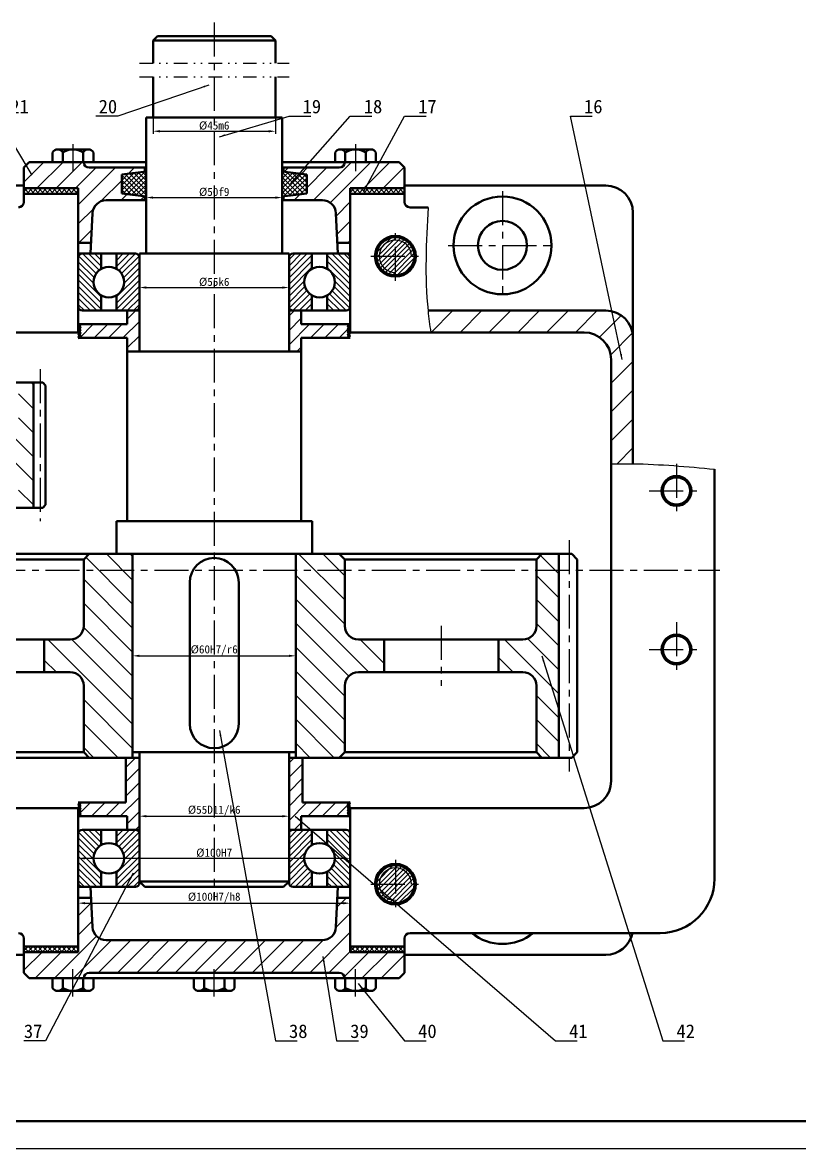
# Model space of a CAD drawing. Header units: inches. Extents: x 0 to 1189, y 0 to 841.
# Drawn here: x 404.5 to 690.2, y 0 to 414.2 of the extents above; entities that cross this region are included whole.
import ezdxf

# ---------------------------------------------------------------- set-up
doc = ezdxf.new("R2010")
doc.units = ezdxf.units.IN
doc.header["$LTSCALE"] = 10
doc.header["$MEASUREMENT"] = 0
doc.linetypes.add('CENTER', pattern=[2, 1.25, -0.25, 0.25, -0.25])
doc.linetypes.add('DIVIDE', pattern=[1.25, 0.5, -0.25, 0, -0.25, 0, -0.25])
for name, color, linetype, lineweight in [('AM_0', 7, 'Continuous', 50), ('中心线', 1, 'CENTER', 25), ('剖面线', 3, 'Continuous', 25), ('双点划线', 1, 'DIVIDE', 25), ('尺寸线', 4, 'Continuous', 25), ('文字', 7, 'Continuous', 25), ('粗实线', 7, 'Continuous', 40), ('细实线', 7, 'Continuous', 25)]:
    doc.layers.add(name, color=color, linetype=linetype, lineweight=lineweight)
doc.dimstyles.get("Standard").update_dxf_attribs({"dimtxt": 0.18, "dimasz": 0.18, "dimexe": 0.18, "dimexo": 0.0625, "dimgap": 0.09, "dimtad": 0, "dimtih": 1, "dimtoh": 1, "dimdec": 4, "dimzin": 0, "dimdsep": 46, "dimtxsty": 'Standard', "dimcen": 0.09, "dimadec": 0, "dimazin": 0, "dimtfac": 1, "dimtdec": 4, "dimtofl": 0, "dimtmove": 0, "dimatfit": 3, "dimfxl": 0, "dimtolj": 1, "dimtzin": 0, "dimarcsym": 0})
pattern_1 = [(135, (0, 0), (-4.419417382415922, -4.419417382415921), [])]
pattern_2 = [(45, (0, 0), (-2.651650429449553, 2.651650429449553), [])]
pattern_3 = [(45, (0, 0), (-3.535533905932737, 3.535533905932738), [])]
pattern_4 = [(45, (0, 0), (-0.8838834764831843, 0.8838834764831844), []), (135, (0, 0), (-0.8838834764831844, -0.8838834764831843), [])]
pattern_5 = [(45, (0, 0), (-0.8838834764831843, 0.8838834764831844), [])]

# ---------------------------------------------------------------- blocks, each defined once
blk = doc.blocks.new('*D44')
at = {"layer": 'Defpoints', "color": 0}
for p in [(452.5, 379.25), (497.5, 379.25), (497.5, 374.25)]:
    blk.add_point(p, dxfattribs=at)
at = {"layer": '尺寸线', "color": 0, "lineweight": -2}
for p, q in [((452.5, 379.25), (452.5, 373.25)), ((497.5, 379.25), (497.5, 373.25)), ((455, 374.25), (495, 374.25))]:
    blk.add_line(p, q, dxfattribs=at)
at = {"layer": '尺寸线', "color": 0}
for points in [[(455, 374.6666666666667), (455, 373.8333333333333), (452.5, 374.25)], [(495, 373.8333333333333), (495, 374.6666666666667), (497.5, 374.25)]]:
    blk.add_solid(points, dxfattribs=at)
at = {"layer": '尺寸线', "color": 0, "insert": (475, 376.3145), "char_height": 3, "attachment_point": 5}
blk.add_mtext('\\A1;%%C45m6', dxfattribs=at)
blk = doc.blocks.new('*D45')
at = {"layer": 'Defpoints', "color": 0}
for p in [(450, 349.85), (500, 349.85), (500, 349.85)]:
    blk.add_point(p, dxfattribs=at)
at = {"layer": '尺寸线', "color": 0, "lineweight": -2}
for p, q in [((450, 349.85), (450, 350.85)), ((452.5, 349.85), (497.5, 349.85)), ((500, 349.85), (500, 350.85))]:
    blk.add_line(p, q, dxfattribs=at)
at = {"layer": '尺寸线', "color": 0}
for points in [[(452.5, 350.2666666666667), (452.5, 349.4333333333333), (450, 349.85)], [(497.5, 349.4333333333333), (497.5, 350.2666666666667), (500, 349.85)]]:
    blk.add_solid(points, dxfattribs=at)
at = {"layer": '尺寸线', "color": 0, "insert": (475, 351.8815), "char_height": 3, "attachment_point": 5}
blk.add_mtext('\\A1;%%C50f9', dxfattribs=at)
blk = doc.blocks.new('*D46')
at = {"layer": 'Defpoints', "color": 0}
for p in [(447.5, 316.75), (502.5, 316.75), (502.5, 316.75)]:
    blk.add_point(p, dxfattribs=at)
at = {"layer": '尺寸线', "color": 0, "lineweight": -2}
for p, q in [((447.5, 316.75), (447.5, 317.75)), ((450, 316.75), (500, 316.75)), ((502.5, 316.75), (502.5, 317.75))]:
    blk.add_line(p, q, dxfattribs=at)
at = {"layer": '尺寸线', "color": 0}
for points in [[(450, 317.1666666666667), (450, 316.3333333333333), (447.5, 316.75)], [(500, 316.3333333333333), (500, 317.1666666666667), (502.5, 316.75)]]:
    blk.add_solid(points, dxfattribs=at)
at = {"layer": '尺寸线', "color": 0, "insert": (475, 318.7815), "char_height": 3, "attachment_point": 5}
blk.add_mtext('\\A1;%%C55k6', dxfattribs=at)
blk = doc.blocks.new('*D47')
at = {"layer": 'Defpoints', "color": 0}
for p in [(445, 181.25), (505, 181.25), (505, 181.25)]:
    blk.add_point(p, dxfattribs=at)
at = {"layer": '尺寸线', "color": 0, "lineweight": -2}
for p, q in [((445, 181.25), (445, 182.25)), ((447.5, 181.25), (502.5, 181.25)), ((505, 181.25), (505, 182.25))]:
    blk.add_line(p, q, dxfattribs=at)
at = {"layer": '尺寸线', "color": 0}
for points in [[(447.5, 181.6666666666667), (447.5, 180.8333333333333), (445, 181.25)], [(502.5, 180.8333333333333), (502.5, 181.6666666666667), (505, 181.25)]]:
    blk.add_solid(points, dxfattribs=at)
at = {"layer": '尺寸线', "color": 0, "insert": (475, 183.2815), "char_height": 3, "attachment_point": 5}
blk.add_mtext('\\A1;%%C60H7/r6', dxfattribs=at)
blk = doc.blocks.new('*D48')
at = {"layer": 'Defpoints', "color": 0}
for p in [(447.5, 122.25), (502.5, 122.25), (502.5, 122.25)]:
    blk.add_point(p, dxfattribs=at)
at = {"layer": '尺寸线', "color": 0, "lineweight": -2}
for p, q in [((447.5, 122.25), (447.5, 123.25)), ((450, 122.25), (500, 122.25)), ((502.5, 122.25), (502.5, 123.25))]:
    blk.add_line(p, q, dxfattribs=at)
at = {"layer": '尺寸线', "color": 0}
for points in [[(450, 122.6666666666667), (450, 121.8333333333333), (447.5, 122.25)], [(500, 121.8333333333333), (500, 122.6666666666667), (502.5, 122.25)]]:
    blk.add_solid(points, dxfattribs=at)
at = {"layer": '尺寸线', "color": 0, "insert": (475, 124.2815), "char_height": 3, "attachment_point": 5}
blk.add_mtext('\\A1;%%C55D11/k6', dxfattribs=at)
blk = doc.blocks.new('*D49')
at = {"layer": 'Defpoints', "color": 0}
for p in [(425, 106.75), (525, 106.75), (525, 106.75)]:
    blk.add_point(p, dxfattribs=at)
at = {"layer": '尺寸线', "color": 0, "lineweight": -2}
for p, q in [((425, 106.75), (425, 107.75)), ((525, 106.75), (525, 107.75)), ((427.5, 106.75), (522.5, 106.75))]:
    blk.add_line(p, q, dxfattribs=at)
at = {"layer": '尺寸线', "color": 0}
for points in [[(427.5, 107.1666666666667), (427.5, 106.3333333333333), (425, 106.75)], [(522.5, 106.3333333333333), (522.5, 107.1666666666667), (525, 106.75)]]:
    blk.add_solid(points, dxfattribs=at)
at = {"layer": '尺寸线', "color": 0, "insert": (475, 108.7815), "char_height": 3, "attachment_point": 5}
blk.add_mtext('\\A1;%%C100H7', dxfattribs=at)
blk = doc.blocks.new('*D50')
at = {"layer": 'Defpoints', "color": 0}
for p in [(425, 90.25), (525, 90.25), (525, 90.25)]:
    blk.add_point(p, dxfattribs=at)
at = {"layer": '尺寸线', "color": 0, "lineweight": -2}
for p, q in [((425, 90.25), (425, 91.25)), ((525, 90.25), (525, 91.25)), ((427.5, 90.25), (522.5, 90.25))]:
    blk.add_line(p, q, dxfattribs=at)
at = {"layer": '尺寸线', "color": 0}
for points in [[(427.5, 90.66666666666667), (427.5, 89.83333333333333), (425, 90.25)], [(522.5, 89.83333333333333), (522.5, 90.66666666666667), (525, 90.25)]]:
    blk.add_solid(points, dxfattribs=at)
at = {"layer": '尺寸线', "color": 0, "insert": (475, 92.2815), "char_height": 3, "attachment_point": 5}
blk.add_mtext('\\A1;%%C100H7/h8', dxfattribs=at)

msp = doc.modelspace()

# ---------------------------------------------------------------- hatches: boundary and pattern name
at = {"layer": '剖面线'}
h = msp.add_hatch(dxfattribs=at)
h.set_pattern_fill('ANSI31', color=256, scale=40, style=0)
h.set_pattern_definition(pattern_3)
edge = h.paths.add_edge_path(flags=0)
edge.add_line((425, 333.25), (429.7, 333.25))
edge.add_line((429.7, 333.25), (430.242484404236, 344.0996880847195))
edge.add_arc((435.2362460986252, 343.85), 5, 90, 177.1375947738883)
edge.add_line((435.2362460986252, 348.85), (449.5, 348.85))
edge.add_line((449.5, 348.85), (449.5, 350.3063312323253))
edge.add_line((449.5, 350.3063312323253), (441, 351.35))
edge.add_line((441, 351.35), (441, 358.35))
edge.add_line((441, 358.35), (449.5, 359.3936687676747))
edge.add_line((449.5, 359.3936687676747), (449.5, 360.85))
edge.add_line((449.5, 360.85), (429, 360.85))
edge.add_arc((429, 362.85), 2, 180, 270)
edge.add_line((427, 362.85), (407, 362.85))
edge.add_line((407, 362.85), (405, 360.85))
edge.add_line((405, 360.85), (405, 353.25))
edge.add_line((405, 353.25), (425, 353.25))
edge.add_line((425, 353.25), (425, 333.25))
h = msp.add_hatch(dxfattribs=at)
h.set_pattern_fill('ANSI31', color=256, scale=40, style=0)
h.set_pattern_definition(pattern_3)
edge = h.paths.add_edge_path(flags=0)
edge.add_line((525, 333.25), (520.3, 333.25))
edge.add_line((520.3, 333.25), (519.7575155957641, 344.0996880847195))
edge.add_arc((514.7637539013748, 343.85), 5, 2.862405226111747, 90)
edge.add_line((514.7637539013748, 348.85), (500.5, 348.85))
edge.add_line((500.5, 348.85), (500.5, 350.3063312323253))
edge.add_line((500.5, 350.3063312323253), (509, 351.35))
edge.add_line((509, 351.35), (509, 358.35))
edge.add_line((509, 358.35), (500.5, 359.3936687676747))
edge.add_line((500.5, 359.3936687676747), (500.5, 360.85))
edge.add_line((500.5, 360.85), (521, 360.85))
edge.add_arc((521, 362.85), 2, 270, 360)
edge.add_line((523, 362.85), (543, 362.85))
edge.add_line((543, 362.85), (545, 360.85))
edge.add_line((545, 360.85), (545, 353.25))
edge.add_line((545, 353.25), (525, 353.25))
edge.add_line((525, 353.25), (525, 333.25))
h = msp.add_hatch(dxfattribs=at)
h.set_pattern_fill('ANSI37', color=256, scale=10, style=0)
h.set_pattern_definition(pattern_4)
edge = h.paths.add_edge_path(flags=0)
edge.add_line((450, 350.2449389518739), (441, 351.35))
edge.add_line((441, 351.35), (441, 358.35))
edge.add_line((450, 359.4550610481261), (441, 358.35))
edge.add_line((450, 359.4550610481261), (450, 350.2449389518739))
h = msp.add_hatch(dxfattribs=at)
h.set_pattern_fill('ANSI37', color=256, scale=10, style=0)
h.set_pattern_definition(pattern_4)
edge = h.paths.add_edge_path(flags=0)
edge.add_line((500, 350.2449389518739), (509, 351.35))
edge.add_line((509, 351.35), (509, 358.35))
edge.add_line((500, 359.4550610481261), (509, 358.35))
edge.add_line((500, 359.4550610481261), (500, 350.2449389518739))
h = msp.add_hatch(dxfattribs=at)
h.set_pattern_fill('ANSI37', color=256, scale=10, style=0)
h.set_pattern_definition(pattern_4)
edge = h.paths.add_edge_path(flags=0)
edge.add_line((405, 351.25), (405, 353.25))
edge.add_line((405, 353.25), (425, 353.25))
edge.add_line((425, 351.25), (425, 353.25))
edge.add_line((425, 351.25), (405, 351.25))
h = msp.add_hatch(dxfattribs=at)
h.set_pattern_fill('ANSI37', color=256, scale=10, style=0)
h.set_pattern_definition(pattern_4)
edge = h.paths.add_edge_path(flags=0)
edge.add_line((545, 351.25), (545, 353.25))
edge.add_line((545, 353.25), (525, 353.25))
edge.add_line((525, 351.25), (525, 353.25))
edge.add_line((525, 351.25), (545, 351.25))
h = msp.add_hatch(dxfattribs=at)
h.set_pattern_fill('ANSI31', color=256, scale=10, style=0)
h.set_pattern_definition(pattern_5)
edge = h.paths.add_edge_path(flags=0)
edge.add_arc((541.6224746830583, 328.25), 7, 0, 360)
h = msp.add_hatch(dxfattribs=at)
h.set_pattern_fill('ANSI31', color=256, scale=0.5, angle=90, style=0)
h.set_pattern_definition([(135, (447.5, 308.25), (-1.122532015133644, -1.122532015133644), [])])
h.paths.add_polyline_path([(433.4375, 329.25), (426.5, 329.25, 0.4142135623730951), (425, 327.75), (425, 309.75, 0.4142135623730951), (426.5, 308.25), (433.4375, 308.25), (433.4375, 313.8786071037125, -0.2679491924311226), (430.625, 318.75, -0.2679491924311226), (433.4375, 323.6213928962875)])
h = msp.add_hatch(dxfattribs=at)
h.set_pattern_fill('ANSI31', color=256, scale=0.5, style=0)
h.set_pattern_definition([(45, (447.5, 308.25), (-1.122532015133644, 1.122532015133644), [])])
h.paths.add_polyline_path([(447.5, 327.75, 0.4142135623730951), (446, 329.25), (439.0625, 329.25), (439.0625, 323.6213928962875, -0.2679491924311226), (441.875, 318.75, -0.2679491924311226), (439.0625, 313.8786071037125), (439.0625, 308.25), (446, 308.25, 0.4142135623730951), (447.5, 309.75)])
h = msp.add_hatch(dxfattribs=at)
h.set_pattern_fill('ANSI31', color=256, scale=0.5, style=0)
h.set_pattern_definition([(45, (502.5, 329.25), (-1.122532015133644, 1.122532015133644), [])])
h.paths.add_polyline_path([(510.9375, 329.25), (504, 329.25, 0.4142135623730951), (502.5, 327.75), (502.5, 309.75, 0.4142135623730951), (504, 308.25), (510.9375, 308.25), (510.9375, 313.8786071037125, -0.2679491924311226), (508.125, 318.75, -0.2679491924311226), (510.9375, 323.6213928962875)])
h = msp.add_hatch(dxfattribs=at)
h.set_pattern_fill('ANSI31', color=256, scale=0.5, angle=90, style=0)
h.set_pattern_definition([(135, (502.5, 329.25), (-1.122532015133644, -1.122532015133644), [])])
h.paths.add_polyline_path([(525, 327.75, 0.4142135623730951), (523.5, 329.25), (516.5625, 329.25), (516.5625, 323.6213928962875, -0.2679491924311226), (519.375, 318.75, -0.2679491924311226), (516.5625, 313.8786071037125), (516.5625, 308.25), (523.5, 308.25, 0.4142135623730951), (525, 309.75)])
h = msp.add_hatch(dxfattribs=at)
h.set_pattern_fill('ANSI31', color=256, scale=30, style=0)
h.set_pattern_definition(pattern_2)
edge = h.paths.add_edge_path(flags=0)
edge.add_line((447.5, 308.25), (443, 308.25))
edge.add_line((443, 308.25), (443, 303.25))
edge.add_line((447.5, 308.25), (447.5, 293.25))
edge.add_line((447.5, 293.25), (443, 293.25))
edge.add_line((443, 293.25), (443, 298.25))
edge.add_line((443, 298.25), (425, 298.25))
edge.add_line((425, 298.25), (425, 303.25))
edge.add_line((443, 303.25), (425, 303.25))
h = msp.add_hatch(dxfattribs=at)
h.set_pattern_fill('ANSI31', color=256, scale=30, style=0)
h.set_pattern_definition(pattern_2)
edge = h.paths.add_edge_path(flags=0)
edge.add_line((502.5, 308.25), (507, 308.25))
edge.add_line((507, 308.25), (507, 303.25))
edge.add_line((502.5, 308.25), (502.5, 293.25))
edge.add_line((502.5, 293.25), (507, 293.25))
edge.add_line((507, 293.25), (507, 298.25))
edge.add_line((507, 298.25), (525, 298.25))
edge.add_line((525, 298.25), (525, 303.25))
edge.add_line((507, 303.25), (525, 303.25))
h = msp.add_hatch(dxfattribs=at)
h.set_pattern_fill('ANSI31', color=256, scale=60, style=0)
h.set_pattern_definition([(45, (0, 0), (-5.303300858899106, 5.303300858899107), [])])
edge = h.paths.add_edge_path(flags=0)
edge.add_line((553.6224746830583, 308.25), (619, 308.25))
edge.add_arc((619, 298.25), 10, 0, 90)
edge.add_line((629, 298.25), (629, 251.9166666666667))
edge.add_line((629, 251.9166666666667), (621, 251.9166666666667))
edge.add_line((621, 251.9166666666667), (621, 290.25))
edge.add_arc((611, 290.25), 10, 0, 90)
edge.add_line((611, 300.25), (554.6224746830583, 300.25))
edge.add_line((554.6224746830583, 300.25), (553.6224746830583, 308.25))
h = msp.add_hatch(dxfattribs=at)
h.set_pattern_fill('ANSI31', color=256, scale=50, angle=90, style=0)
h.set_pattern_definition(pattern_1)
edge = h.paths.add_edge_path(flags=0)
edge.add_line((408.5, 281.75), (404, 281.75))
edge.add_line((404, 281.75), (403, 280.75))
edge.add_line((403, 280.75), (403, 268.75))
edge.add_arc((398, 268.75), 5, 270, 360)
edge.add_line((398, 263.75), (390, 263.75))
edge.add_line((390, 263.75), (390, 253.75))
edge.add_line((398, 253.75), (390, 253.75))
edge.add_arc((398, 248.75), 5, 0, 90)
edge.add_line((403, 248.75), (403, 236.75))
edge.add_line((403, 236.75), (404, 235.75))
edge.add_line((404, 235.75), (408.5, 235.75))
edge.add_line((408.5, 281.75), (408.5, 235.75))
h = msp.add_hatch(dxfattribs=at)
h.set_pattern_fill('ANSI31', color=256, scale=50, angle=90, style=0)
h.set_pattern_definition(pattern_1)
edge = h.paths.add_edge_path(flags=0)
edge.add_line((429, 218.75), (445, 218.75))
edge.add_line((429, 218.75), (427, 216.75))
edge.add_line((427, 216.75), (427, 192.25))
edge.add_arc((422, 192.25), 5, 270, 360)
edge.add_line((422, 187.25), (412.5, 187.25))
edge.add_line((412.5, 187.25), (412.5, 175.25))
edge.add_line((412.5, 175.25), (422, 175.25))
edge.add_arc((422, 170.25), 5, 0, 90)
edge.add_line((427, 170.25), (427, 145.75))
edge.add_line((427, 145.75), (429, 143.75))
edge.add_line((429, 143.75), (445, 143.75))
edge.add_line((445, 218.75), (445, 143.75))
h = msp.add_hatch(dxfattribs=at)
h.set_pattern_fill('ANSI31', color=256, scale=50, angle=90, style=0)
h.set_pattern_definition(pattern_1)
edge = h.paths.add_edge_path(flags=0)
edge.add_line((521, 218.75), (505, 218.75))
edge.add_line((521, 218.75), (523, 216.75))
edge.add_line((523, 216.75), (523, 192.25))
edge.add_arc((528, 192.25), 5, 180, 270)
edge.add_line((528, 187.25), (537.5, 187.25))
edge.add_line((537.5, 187.25), (537.5, 175.25))
edge.add_line((537.5, 175.25), (528, 175.25))
edge.add_arc((528, 170.25), 5, 90, 180)
edge.add_line((523, 170.25), (523, 145.75))
edge.add_line((523, 145.75), (521, 143.75))
edge.add_line((521, 143.75), (505, 143.75))
edge.add_line((505, 218.75), (505, 143.75))
h = msp.add_hatch(dxfattribs=at)
h.set_pattern_fill('ANSI31', color=256, scale=50, angle=90, style=0)
h.set_pattern_definition(pattern_1)
edge = h.paths.add_edge_path(flags=0)
edge.add_line((601.75, 218.75), (595.5, 218.75))
edge.add_line((595.5, 218.75), (593.5, 216.75))
edge.add_line((593.5, 216.75), (593.5, 192.25))
edge.add_arc((588.5, 192.25), 5, 270, 360)
edge.add_line((588.5, 187.25), (579.5, 187.25))
edge.add_line((579.5, 187.25), (579.5, 175.25))
edge.add_line((588.5, 175.25), (579.5, 175.25))
edge.add_arc((588.5, 170.25), 5, 0, 90)
edge.add_line((593.5, 170.25), (593.5, 145.75))
edge.add_line((593.5, 145.75), (595.5, 143.75))
edge.add_line((595.5, 143.75), (601.75, 143.75))
edge.add_line((601.75, 218.75), (601.75, 143.75))
h = msp.add_hatch(dxfattribs=at)
h.set_pattern_fill('ANSI31', color=256, scale=30, style=0)
h.set_pattern_definition(pattern_2)
edge = h.paths.add_edge_path(flags=0)
edge.add_line((447.5, 117.25), (443, 117.25))
edge.add_line((443, 117.25), (443, 122.25))
edge.add_line((447.5, 117.25), (447.5, 143.75))
edge.add_line((447.5, 143.75), (442.5, 143.75))
edge.add_line((442.5, 143.75), (442.5, 127.25))
edge.add_line((442.5, 127.25), (425, 127.25))
edge.add_line((425, 127.25), (425, 122.25))
edge.add_line((443, 122.25), (425, 122.25))
h = msp.add_hatch(dxfattribs=at)
h.set_pattern_fill('ANSI31', color=256, scale=30, style=0)
h.set_pattern_definition(pattern_2)
edge = h.paths.add_edge_path(flags=0)
edge.add_line((502.5, 117.25), (507, 117.25))
edge.add_line((507, 117.25), (507, 122.25))
edge.add_line((502.5, 117.25), (502.5, 143.75))
edge.add_line((502.5, 143.75), (507.5, 143.75))
edge.add_line((507.5, 143.75), (507.5, 127.25))
edge.add_line((507.5, 127.25), (525, 127.25))
edge.add_line((525, 127.25), (525, 122.25))
edge.add_line((507, 122.25), (525, 122.25))
h = msp.add_hatch(dxfattribs=at)
h.set_pattern_fill('ANSI31', color=256, scale=0.5, angle=90, style=0)
h.set_pattern_definition([(135, (447.5, 96.25), (-1.122532015133644, -1.122532015133644), [])])
h.paths.add_polyline_path([(433.4375, 117.25), (426.5, 117.25, 0.4142135623730951), (425, 115.75), (425, 97.75, 0.4142135623730951), (426.5, 96.25), (433.4375, 96.25), (433.4375, 101.8786071037125, -0.2679491924311226), (430.625, 106.75, -0.2679491924311226), (433.4375, 111.6213928962875)])
h = msp.add_hatch(dxfattribs=at)
h.set_pattern_fill('ANSI31', color=256, scale=0.5, style=0)
h.set_pattern_definition([(45, (447.5, 96.25), (-1.122532015133644, 1.122532015133644), [])])
h.paths.add_polyline_path([(447.5, 115.75, 0.4142135623730951), (446, 117.25), (439.0625, 117.25), (439.0625, 111.6213928962875, -0.2679491924311226), (441.875, 106.75, -0.2679491924311226), (439.0625, 101.8786071037125), (439.0625, 96.25), (446, 96.25, 0.4142135623730951), (447.5, 97.75)])
h = msp.add_hatch(dxfattribs=at)
h.set_pattern_fill('ANSI31', color=256, scale=0.5, style=0)
h.set_pattern_definition([(45, (502.5, 96.25), (-1.122532015133644, 1.122532015133644), [])])
h.paths.add_polyline_path([(510.9375, 117.25), (504, 117.25, 0.4142135623730951), (502.5, 115.75), (502.5, 97.75, 0.4142135623730951), (504, 96.25), (510.9375, 96.25), (510.9375, 101.8786071037125, -0.2679491924311226), (508.125, 106.75, -0.2679491924311226), (510.9375, 111.6213928962875)])
h = msp.add_hatch(dxfattribs=at)
h.set_pattern_fill('ANSI31', color=256, scale=0.5, angle=90, style=0)
h.set_pattern_definition([(135, (502.5, 96.25), (-1.122532015133644, -1.122532015133644), [])])
h.paths.add_polyline_path([(525, 115.75, 0.4142135623730951), (523.5, 117.25), (516.5625, 117.25), (516.5625, 111.6213928962875, -0.2679491924311226), (519.375, 106.75, -0.2679491924311226), (516.5625, 101.8786071037125), (516.5625, 96.25), (523.5, 96.25, 0.4142135623730951), (525, 97.75)])
h = msp.add_hatch(dxfattribs=at)
h.set_pattern_fill('ANSI31', color=256, scale=10, style=0)
h.set_pattern_definition(pattern_5)
edge = h.paths.add_edge_path(flags=0)
edge.add_arc((541.6224746830583, 97.25), 7, 0, 360)
h = msp.add_hatch(dxfattribs=at)
h.set_pattern_fill('ANSI31', color=256, scale=40, style=0)
h.set_pattern_definition(pattern_3)
edge = h.paths.add_edge_path(flags=0)
edge.add_line((425, 92.25), (429.7, 92.25))
edge.add_line((429.7, 92.25), (430.242484404236, 81.40031191528054))
edge.add_arc((435.2362460986252, 81.65), 5, 182.8624052261118, 270)
edge.add_line((435.2362460986252, 76.65), (514.7637539013748, 76.65))
edge.add_arc((514.7637539013748, 81.65), 5, 270, 357.1375947738882)
edge.add_line((520.3, 92.25), (519.7575155957641, 81.40031191528054))
edge.add_line((525, 92.25), (520.3, 92.25))
edge.add_line((525, 92.25), (525, 72.25))
edge.add_line((525, 72.25), (545, 72.25))
edge.add_line((545, 72.25), (545, 64.65))
edge.add_line((545, 64.65), (543, 62.65))
edge.add_line((543, 62.65), (523, 62.65))
edge.add_arc((521, 62.65), 2, 0, 90)
edge.add_line((521, 64.65), (429, 64.65))
edge.add_arc((429, 62.65), 2, 90, 180)
edge.add_line((407, 62.65), (427, 62.65))
edge.add_line((405, 64.65), (407, 62.65))
edge.add_line((405, 72.25), (405, 64.65))
edge.add_line((425, 72.25), (405, 72.25))
edge.add_line((425, 92.25), (425, 72.25))
h = msp.add_hatch(dxfattribs=at)
h.set_pattern_fill('ANSI37', color=256, scale=10, style=0)
h.set_pattern_definition(pattern_4)
edge = h.paths.add_edge_path(flags=0)
edge.add_line((405, 74.25), (405, 72.25))
edge.add_line((425, 72.25), (405, 72.25))
edge.add_line((425, 74.25), (425, 72.25))
edge.add_line((425, 74.25), (405, 74.25))
h = msp.add_hatch(dxfattribs=at)
h.set_pattern_fill('ANSI37', color=256, scale=10, style=0)
h.set_pattern_definition(pattern_4)
edge = h.paths.add_edge_path(flags=0)
edge.add_line((545, 74.25), (545, 72.25))
edge.add_line((525, 72.25), (545, 72.25))
edge.add_line((525, 74.25), (525, 72.25))
edge.add_line((525, 74.25), (545, 74.25))

# ---------------------------------------------------------------- linework, layer by layer
at = {"layer": 'AM_0'}
for p, q in [((425, 303.25), (426, 302.75)), ((425, 302.25), (426, 302.75)), ((525, 303.25), (524, 302.75)), ((525, 302.25), (524, 302.75)), ((425, 302.25), (426, 301.75)), ((425, 301.25), (426, 301.75)), ((425, 301.25), (426, 300.75)), ((425, 300.25), (426, 300.75)), ((425, 300.25), (426, 299.75)), ((425, 299.25), (426, 299.75)), ((425, 299.25), (426, 298.75)), ((425, 298.25), (426, 298.75)), ((525, 302.25), (524, 301.75)), ((525, 301.25), (524, 301.75)), ((525, 301.25), (524, 300.75)), ((525, 300.25), (524, 300.75)), ((525, 300.25), (524, 299.75)), ((525, 299.25), (524, 299.75)), ((525, 299.25), (524, 298.75)), ((525, 298.25), (524, 298.75)), ((425, 127.25), (426, 126.75)), ((425, 126.25), (426, 126.75)), ((425, 126.25), (426, 125.75)), ((425, 125.25), (426, 125.75)), ((425, 125.25), (426, 124.75)), ((425, 124.25), (426, 124.75)), ((525, 127.25), (524, 126.75)), ((525, 126.25), (524, 126.75)), ((525, 126.25), (524, 125.75)), ((525, 125.25), (524, 125.75)), ((525, 125.25), (524, 124.75)), ((525, 124.25), (524, 124.75)), ((425, 124.25), (426, 123.75)), ((425, 123.25), (426, 123.75)), ((425, 123.25), (426, 122.75)), ((425, 122.25), (426, 122.75)), ((525, 124.25), (524, 123.75)), ((525, 123.25), (524, 123.75)), ((525, 123.25), (524, 122.75)), ((525, 122.25), (524, 122.75))]:
    msp.add_line(p, q, dxfattribs=at)
at = {"layer": '中心线'}
for p, q in [((475, 414.25), (475, 91.25)), ((423.0384757729337, 369.55), (423.0384757729337, 359.55)), ((526.9615242270663, 369.55), (526.9615242270663, 359.55)), ((581, 352.25), (581, 312.25)), ((541.6224746830583, 319.25), (541.6224746830583, 337.25)), ((561, 332.25), (601, 332.25)), ((532.6224746830583, 328.25), (550.6224746830583, 328.25)), ((411, 286.75), (411, 230.75)), ((645, 251.9166666666667), (645, 231.9166666666667)), ((635, 241.9166666666667), (655, 241.9166666666667)), ((605.5, 223.75), (605.5, 138.75)), ((53, 212.75), (661, 212.75)), ((558.5, 192.25), (558.5, 170.25)), ((645, 193.5833333333333), (645, 173.5833333333333)), ((635, 183.5833333333333), (655, 183.5833333333333)), ((541.6224746830583, 106.25), (541.6224746830583, 88.25)), ((532.6224746830583, 97.25), (550.6224746830583, 97.25)), ((423.0384757729337, 55.95), (423.0384757729337, 65.94999999999999)), ((475, 55.95), (475, 65.94999999999999)), ((526.9615242270663, 55.95), (526.9615242270663, 65.94999999999999))]:
    msp.add_line(p, q, dxfattribs=at)
at = {"layer": '双点划线'}
for p, q in [((447.5, 399.25), (502.5, 399.25)), ((447.5, 394.25), (502.5, 394.25))]:
    msp.add_line(p, q, dxfattribs=at)
at = {"layer": '粗实线'}
for p, q in [((454.1, 409.25), (452.5, 407.65)), ((452.5, 407.65), (497.5, 407.65)), ((452.5, 407.65), (452.5, 399.25)), ((454.1, 409.25), (495.9, 409.25)), ((495.9, 409.25), (497.5, 407.65)), ((497.5, 407.65), (497.5, 399.25)), ((452.5, 394.25), (452.5, 379.25)), ((497.5, 394.25), (497.5, 379.25)), ((450, 379.25), (450, 329.25)), ((450, 379.25), (500, 379.25)), ((500, 379.25), (500, 329.25)), ((415.5329222734686, 362.85), (415.5329222734686, 366.4666666666667)), ((417.4093106483348, 367.55), (428.6676408975325, 367.55)), ((419.2856990232011, 362.85), (419.2856990232011, 366.4666666666667)), ((426.7912525226662, 362.85), (426.7912525226662, 366.4666666666667)), ((430.5440292723988, 366.4666666666667), (430.5440292723988, 362.85)), ((519.4559707276012, 362.85), (519.4559707276012, 366.4666666666667)), ((521.3323591024674, 367.55), (532.5906893516652, 367.55)), ((523.2087474773338, 362.85), (523.2087474773338, 366.4666666666667)), ((530.7143009767989, 362.85), (530.7143009767989, 366.4666666666667)), ((534.4670777265314, 366.4666666666667), (534.4670777265314, 362.85)), ((407, 362.85), (405, 360.85)), ((405, 360.85), (405, 353.25)), ((405, 360.85), (405, 348.25)), ((450, 362.85), (407, 362.85)), ((415.5329222734686, 362.85), (430.5440292723988, 362.85)), ((450, 360.85), (429, 360.85)), ((449.5, 359.3936687676747), (449.5, 360.85)), ((500, 362.85), (543, 362.85)), ((500, 360.85), (521, 360.85)), ((500.5, 359.3936687676747), (500.5, 360.85)), ((519.4559707276012, 362.85), (534.4670777265314, 362.85)), ((543, 362.85), (545, 360.85)), ((545, 360.85), (545, 353.25)), ((545, 360.85), (545, 348.25)), ((450, 359.4550610481261), (441, 358.35)), ((441, 351.35), (441, 358.35)), ((441, 351.35), (441, 358.35)), ((500, 359.4550610481261), (509, 358.35)), ((509, 351.35), (509, 358.35)), ((509, 351.35), (509, 358.35)), ((363, 354.25), (405, 354.25)), ((405, 353.25), (425, 353.25)), ((425, 353.25), (425, 300.25)), ((545, 353.25), (525, 353.25)), ((525, 353.25), (525, 300.25)), ((545, 354.25), (619, 354.25)), ((425, 351.25), (405, 351.25)), ((435.2362460986252, 348.85), (450, 348.85)), ((450, 350.2449389518739), (441, 351.35)), ((449.5, 348.85), (449.5, 350.3063312323253)), ((500, 350.2449389518739), (509, 351.35)), ((514.7637539013748, 348.85), (500, 348.85)), ((500.5, 348.85), (500.5, 350.3063312323253)), ((525, 351.25), (545, 351.25)), ((429.5, 329.25), (430.242484404236, 344.0996880847195)), ((520.5, 329.25), (519.7575155957641, 344.0996880847195)), ((547, 346.25), (553.6224746830583, 346.25)), ((629, 298.25), (629, 344.25)), ((425, 333.25), (429.7, 333.25)), ((525, 333.25), (520.3, 333.25)), ((425, 329.25), (429.5, 329.25)), ((425, 327.75), (425, 309.75)), ((446, 329.25), (426.5, 329.25)), ((433.4375, 323.6213928962875), (433.4375, 329.25)), ((439.0625, 323.6213928962875), (439.0625, 329.25)), ((447.5, 329.25), (502.5, 329.25)), ((447.5, 329.25), (447.5, 293.25)), ((447.5, 309.75), (447.5, 327.75)), ((502.5, 329.25), (502.5, 293.25)), ((502.5, 327.75), (502.5, 309.75)), ((523.5, 329.25), (504, 329.25)), ((510.9375, 323.6213928962875), (510.9375, 329.25)), ((516.5625, 323.6213928962875), (516.5625, 329.25)), ((525, 329.25), (520.5, 329.25)), ((525, 309.75), (525, 327.75)), ((433.4375, 313.8786071037125), (433.4375, 308.25)), ((439.0625, 313.8786071037125), (439.0625, 308.25)), ((510.9375, 313.8786071037125), (510.9375, 308.25)), ((516.5625, 313.8786071037125), (516.5625, 308.25)), ((426.5, 308.25), (446, 308.25)), ((447.5, 308.25), (443, 308.25)), ((443, 308.25), (443, 303.25)), ((502.5, 308.25), (507, 308.25)), ((504, 308.25), (523.5, 308.25)), ((507, 308.25), (507, 303.25)), ((553.6224746830583, 308.25), (619, 308.25)), ((443, 303.25), (425, 303.25)), ((507, 303.25), (525, 303.25)), ((343, 300.25), (425, 300.25)), ((525, 300.25), (611, 300.25)), ((443, 298.25), (425, 298.25)), ((443, 293.25), (443, 298.25)), ((507, 293.25), (507, 298.25)), ((507, 298.25), (525, 298.25)), ((629, 298.25), (629, 251.9166666666667)), ((443, 293.25), (507, 293.25)), ((443, 293.25), (443, 230.75)), ((447.5, 293.25), (443, 293.25)), ((502.5, 293.25), (507, 293.25)), ((507, 293.25), (507, 230.75)), ((621, 290.25), (621, 135.25)), ((324.5, 281.75), (412, 281.75)), ((408.5, 281.75), (404, 281.75)), ((408.5, 281.75), (408.5, 235.75)), ((412, 281.75), (413, 280.75)), ((413, 280.75), (413, 236.75)), ((659, 249.9166666666667), (659, 99.25)), ((412, 235.75), (413, 236.75)), ((327, 235.75), (412, 235.75)), ((404, 235.75), (408.5, 235.75)), ((439, 230.75), (511, 230.75)), ((439, 230.75), (439, 218.75)), ((511, 230.75), (511, 218.75)), ((347.5, 218.75), (445, 218.75)), ((356.5, 216.75), (427, 216.75)), ((429, 218.75), (427, 216.75)), ((427, 216.75), (427, 192.25)), ((429, 218.75), (445, 218.75)), ((439, 218.75), (511, 218.75)), ((445, 218.75), (445, 145.75)), ((445, 218.75), (445, 143.75)), ((505, 218.75), (505, 145.75)), ((521, 218.75), (505, 218.75)), ((505, 218.75), (505, 143.75)), ((505, 218.75), (606.5, 218.75)), ((521, 218.75), (523, 216.75)), ((523, 216.75), (523, 192.25)), ((523, 216.75), (593.5, 216.75)), ((595.5, 218.75), (593.5, 216.75)), ((593.5, 216.75), (593.5, 192.25)), ((601.75, 218.75), (595.5, 218.75)), ((601.75, 218.75), (601.75, 143.75)), ((606.5, 218.75), (608.5, 216.75)), ((608.5, 216.75), (608.5, 145.75)), ((466, 208.25), (466, 156.25)), ((484, 208.25), (484, 156.25)), ((361.5, 187.25), (422, 187.25)), ((422, 187.25), (412.5, 187.25)), ((412.5, 187.25), (412.5, 175.25)), ((528, 187.25), (537.5, 187.25)), ((528, 187.25), (588.5, 187.25)), ((537.5, 187.25), (537.5, 175.25)), ((588.5, 187.25), (579.5, 187.25)), ((579.5, 187.25), (579.5, 175.25)), ((361.5, 175.25), (422, 175.25)), ((412.5, 175.25), (422, 175.25)), ((537.5, 175.25), (528, 175.25)), ((528, 175.25), (588.5, 175.25)), ((588.5, 175.25), (579.5, 175.25)), ((427, 170.25), (427, 145.75)), ((523, 170.25), (523, 145.75)), ((593.5, 170.25), (593.5, 145.75)), ((356.5, 145.75), (427, 145.75)), ((427, 145.75), (429, 143.75)), ((445, 145.75), (505, 145.75)), ((447.5, 145.75), (447.5, 98.25)), ((502.5, 145.75), (502.5, 98.25)), ((523, 145.75), (521, 143.75)), ((523, 145.75), (593.5, 145.75)), ((593.5, 145.75), (595.5, 143.75)), ((606.5, 143.75), (608.5, 145.75)), ((347.5, 143.75), (447.5, 143.75)), ((429, 143.75), (445, 143.75)), ((447.5, 143.75), (442.5, 143.75)), ((442.5, 143.75), (442.5, 127.25)), ((502.5, 143.75), (606.5, 143.75)), ((502.5, 143.75), (507.5, 143.75)), ((521, 143.75), (505, 143.75)), ((507.5, 143.75), (507.5, 127.25)), ((595.5, 143.75), (601.75, 143.75)), ((343, 125.25), (425, 125.25)), ((442.5, 127.25), (425, 127.25)), ((425, 72.25), (425, 125.25)), ((507.5, 127.25), (525, 127.25)), ((525, 72.25), (525, 125.25)), ((525, 125.25), (611, 125.25)), ((443, 122.25), (425, 122.25)), ((443, 117.25), (443, 122.25)), ((507, 117.25), (507, 122.25)), ((507, 122.25), (525, 122.25)), ((446, 117.25), (426.5, 117.25)), ((433.4375, 111.6213928962875), (433.4375, 117.25)), ((439.0625, 111.6213928962875), (439.0625, 117.25)), ((447.5, 117.25), (443, 117.25)), ((502.5, 117.25), (507, 117.25)), ((523.5, 117.25), (504, 117.25)), ((510.9375, 111.6213928962875), (510.9375, 117.25)), ((516.5625, 111.6213928962875), (516.5625, 117.25)), ((425, 115.75), (425, 97.75)), ((447.5, 97.75), (447.5, 115.75)), ((502.5, 115.75), (502.5, 97.75)), ((525, 97.75), (525, 115.75)), ((433.4375, 101.8786071037125), (433.4375, 96.25)), ((439.0625, 101.8786071037125), (439.0625, 96.25)), ((510.9375, 101.8786071037125), (510.9375, 96.25)), ((516.5625, 101.8786071037125), (516.5625, 96.25)), ((425, 96.25), (429.5, 96.25)), ((426.5, 96.25), (446, 96.25)), ((429.5, 96.25), (430.242484404236, 81.40031191528054)), ((447.5, 98.25), (502.5, 98.25)), ((447.5, 98.25), (449.5, 96.25)), ((449.5, 96.25), (500.5, 96.25)), ((502.5, 98.25), (500.5, 96.25)), ((504, 96.25), (523.5, 96.25)), ((520.5, 96.25), (519.7575155957641, 81.40031191528054)), ((525, 96.25), (520.5, 96.25)), ((425, 92.25), (429.7, 92.25)), ((525, 92.25), (520.3, 92.25)), ((547, 79.25), (639, 79.25)), ((405, 64.65), (405, 77.25)), ((435.2362460986252, 76.65), (514.7637539013748, 76.65)), ((545, 64.65), (545, 77.25)), ((363, 71.25), (405, 71.25)), ((425, 74.25), (405, 74.25)), ((425, 72.25), (405, 72.25)), ((525, 74.25), (545, 74.25)), ((525, 72.25), (545, 72.25)), ((545, 71.25), (619, 71.25)), ((405, 64.65), (407, 62.65)), ((543, 62.65), (407, 62.65)), ((415.5329222734686, 59.03333333333333), (415.5329222734686, 62.65)), ((430.5440292723988, 62.65), (415.5329222734686, 62.65)), ((419.2856990232011, 62.65), (419.2856990232011, 59.03333333333332)), ((426.7912525226662, 62.65), (426.7912525226662, 59.03333333333333)), ((521, 64.65), (429, 64.65)), ((430.5440292723988, 62.65), (430.5440292723988, 59.03333333333334)), ((467.4944465005349, 59.03333333333333), (467.4944465005349, 62.65)), ((482.5055534994651, 62.65), (467.4944465005349, 62.65)), ((471.2472232502674, 62.65), (471.2472232502674, 59.03333333333332)), ((478.7527767497326, 62.65), (478.7527767497326, 59.03333333333333)), ((482.5055534994651, 62.65), (482.5055534994651, 59.03333333333334)), ((519.4559707276012, 59.03333333333333), (519.4559707276012, 62.65)), ((534.4670777265314, 62.65), (519.4559707276012, 62.65)), ((523.2087474773338, 62.65), (523.2087474773338, 59.03333333333332)), ((530.7143009767989, 62.65), (530.7143009767989, 59.03333333333333)), ((534.4670777265314, 62.65), (534.4670777265314, 59.03333333333334)), ((545, 64.65), (543, 62.65)), ((428.6676408975325, 57.95), (417.4093106483348, 57.95)), ((480.6291651245988, 57.95), (469.3708348754012, 57.95)), ((532.5906893516651, 57.95), (521.3323591024674, 57.95)), ((25, 10), (1179, 10))]:
    msp.add_line(p, q, dxfattribs=at)
for centre, radius in [((581, 332.25), 18), ((581, 332.25), 9), ((541.6224746830583, 328.25), 7.5), ((541.6224746830583, 328.25), 7), ((436.25, 318.75), 5.625), ((513.75, 318.75), 5.625), ((645, 241.9166666666667), 5.5), ((645, 241.9166666666667), 5), ((645, 183.5833333333333), 5.5), ((645, 183.5833333333333), 5), ((436.25, 106.75), 5.625), ((513.75, 106.75), 5.625), ((541.6224746830583, 97.25), 7.5), ((541.6224746830583, 97.25), 7)]:
    msp.add_circle(centre, radius, dxfattribs=at)
for centre, radius, start, end in [((417.4093106483348, 365.3833333333334), 2.166666666666666, 29.99999999999961, 150.0000000000004), ((423.0384757729337, 360.5083333333334), 7.041666666666635, 57.79577249602793, 122.2042275039721), ((428.6676408975325, 365.3833333333334), 2.166666666666666, 29.99999999999961, 150.0000000000004), ((521.3323591024674, 365.3833333333334), 2.166666666666666, 29.99999999999886, 149.9999999999997), ((526.9615242270663, 360.5083333333334), 7.041666666666635, 57.79577249602793, 122.2042275039721), ((532.5906893516652, 365.3833333333334), 2.166666666666666, 30.00000000000036, 150.0000000000012), ((429, 362.85), 2, 180, 270), ((521, 362.85), 2, 270, 0), ((619, 344.25), 10, 0, 90), ((403, 348.25), 2, 270, 0), ((435.2362460986252, 343.85), 5, 90, 177.1375947738883), ((514.7637539013748, 343.85), 5, 2.862405226111747, 90), ((547, 348.25), 2, 180, 270), ((426.5, 327.75), 1.5, 90, 180), ((446, 327.75), 1.5, 0, 90), ((504, 327.75), 1.5, 90, 180), ((523.5, 327.75), 1.5, 0, 90), ((426.5, 309.75), 1.5, 180, 270), ((446, 309.75), 1.5, 270, 0), ((504, 309.75), 1.5, 180, 270), ((523.5, 309.75), 1.5, 270, 0), ((619, 298.25), 10, 0, 90), ((611, 290.25), 10, 0, 90), ((475, 208.25), 9, 0, 180), ((422, 192.25), 5, 270, 0), ((528, 192.25), 5, 180, 270), ((588.5, 192.25), 5, 270, 0), ((422, 170.25), 5, 0, 90), ((528, 170.25), 5, 90, 180), ((588.5, 170.25), 5, 0, 90), ((475, 156.25), 9, 180, 0), ((611, 135.25), 10, 270, 0), ((426.5, 115.75), 1.5, 90, 180), ((446, 115.75), 1.5, 0, 90), ((504, 115.75), 1.5, 90, 180), ((523.5, 115.75), 1.5, 0, 90), ((426.5, 97.75), 1.5, 180, 270), ((446, 97.75), 1.5, 270, 0), ((504, 97.75), 1.5, 180, 270), ((523.5, 97.75), 1.5, 270, 0), ((639, 99.25), 20, 270, 0), ((403, 77.25), 2, 0, 90), ((435.2362460986252, 81.65), 5, 182.8624052261118, 270), ((514.7637539013748, 81.65), 5, 270, 357.1375947738882), ((547, 77.25), 2, 90, 180), ((581, 93.25), 18, 231.0575587310186, 308.9424412689814), ((619, 81.25), 10, 270, 348.4630409671845), ((429, 62.65), 2, 90, 180), ((521, 62.65), 2, 0, 90), ((417.4093106483348, 60.11666666666667), 2.166666666666666, 210.0000000000001, 329.9999999999999), ((423.0384757729337, 64.99166666666663), 7.041666666666635, 237.7957724960278, 302.2042275039722), ((428.6676408975325, 60.11666666666666), 2.166666666666666, 209.9999999999999, 330.0000000000001), ((469.3708348754012, 60.11666666666667), 2.166666666666666, 210.0000000000001, 329.9999999999999), ((475, 64.99166666666663), 7.041666666666635, 237.7957724960278, 302.2042275039722), ((480.6291651245988, 60.11666666666666), 2.166666666666666, 209.9999999999999, 330.0000000000001), ((521.3323591024674, 60.11666666666667), 2.166666666666666, 210.0000000000009, 330.0000000000006), ((526.9615242270663, 64.99166666666663), 7.041666666666635, 237.7957724960278, 302.2042275039722), ((532.5906893516651, 60.11666666666666), 2.166666666666666, 210.0000000000007, 330.0000000000007)]:
    msp.add_arc(centre, radius, start, end, dxfattribs=at)
at = {"layer": '细实线'}
for p, q in [((439.5, 379.85), (431.5, 379.85)), ((502.5, 379.85), (510.5, 379.85)), ((525, 379.85), (533, 379.85)), ((545, 379.85), (553, 379.85)), ((606, 379.85), (614, 379.85)), ((413, 39.65), (405, 39.65)), ((497.5, 39.65), (505.5, 39.65)), ((520, 39.65), (528, 39.65)), ((545, 39.65), (553, 39.65)), ((600.5, 39.65), (608.5, 39.65)), ((640, 39.65), (648, 39.65)), ((0, 0), (1189, 0))]:
    msp.add_line(p, q, dxfattribs=at)
for centre in [(541.6224746830583, 328.25), (541.6224746830583, 97.25)]:
    msp.add_arc(centre, 5.95, 0, 270, dxfattribs=at)
for points in [[(553.6224746830583, 346.25), (553.6224746830583, 308.25), (554.6224746830583, 300.25)], [(621, 251.9166666666667), (629, 251.9166666666667), (659, 249.9166666666667)]]:
    msp.add_spline(points, degree=3, dxfattribs=at)

# ---------------------------------------------------------------- texts
at = {"layer": '文字', "char_height": 5, "attachment_point": 1}
for s, insert in [('21', (400, 385.85)), ('20', (432.5, 385.85)), ('19', (507.5, 385.85)), ('18', (530, 385.85)), ('17', (550, 385.85)), ('16', (611, 385.85)), ('37', (405, 45.65)), ('38', (502.5, 45.65)), ('39', (525, 45.65)), ('40', (550, 45.65)), ('42', (645, 45.65)), ('41', (605.5, 45.65))]:
    msp.add_mtext(s, dxfattribs=dict(at, insert=insert))

# ---------------------------------------------------------------- dimensions: what is measured, and where the dimension line sits
at = {"layer": '尺寸线'}
for p1, p2, distance, text, picture, middle in [((452.5, 379.25), (497.5, 379.25), -5, '%%C45m6', '*D44', (475, 376.3145)), ((450, 349.85), (500, 349.85), 0, '%%C50f9', '*D45', (475, 351.8815)), ((447.5, 316.75), (502.5, 316.75), 0, '%%C55k6', '*D46', (475, 318.7815)), ((445, 181.25), (505, 181.25), 0, '%%C60H7/r6', '*D47', (475, 183.2815)), ((447.5, 122.25), (502.5, 122.25), 0, '%%C55D11/k6', '*D48', (475, 124.2815)), ((425, 106.75), (525, 106.75), 0, '%%C100H7', '*D49', (475, 108.7815)), ((425, 90.25), (525, 90.25), 0, '%%C100H7/h8', '*D50', (475, 92.2815))]:
    dim = msp.add_aligned_dim(p1=p1, p2=p2, distance=distance, text=text, dimstyle='Standard', override={"dimtxt": 3, "dimasz": 2.5, "dimexe": 1, "dimexo": 0, "dimgap": 0.5, "dimtad": 1, "dimtih": 0, "dimtoh": 0}, dxfattribs=at)
    dim.commit()
    dim.dimension.update_dxf_attribs({"geometry": picture, "text_midpoint": middle})

# ---------------------------------------------------------------- leaders
at = {"layer": '细实线'}
for points in [[(473, 391.25), (439.5, 379.85)], [(408, 358.05), (395, 379.85)], [(477, 372.25), (502.5, 379.85)], [(503, 354.85), (525, 379.85)], [(530, 352.25), (545, 379.85)], [(625, 290.25), (606, 379.85)], [(595.5, 181.25), (640, 39.65)], [(477, 153.75), (497.5, 39.65)], [(504.75, 122.25), (600.5, 39.65)], [(445.25, 101.25), (413, 39.65)], [(515, 70.65), (520, 39.65)], [(527.9615242270663, 60.65), (545, 39.65)]]:
    msp.add_leader(points, dimstyle='Standard', override={"dimasz": 2}, dxfattribs=at)

doc.saveas('drawing.dxf')
